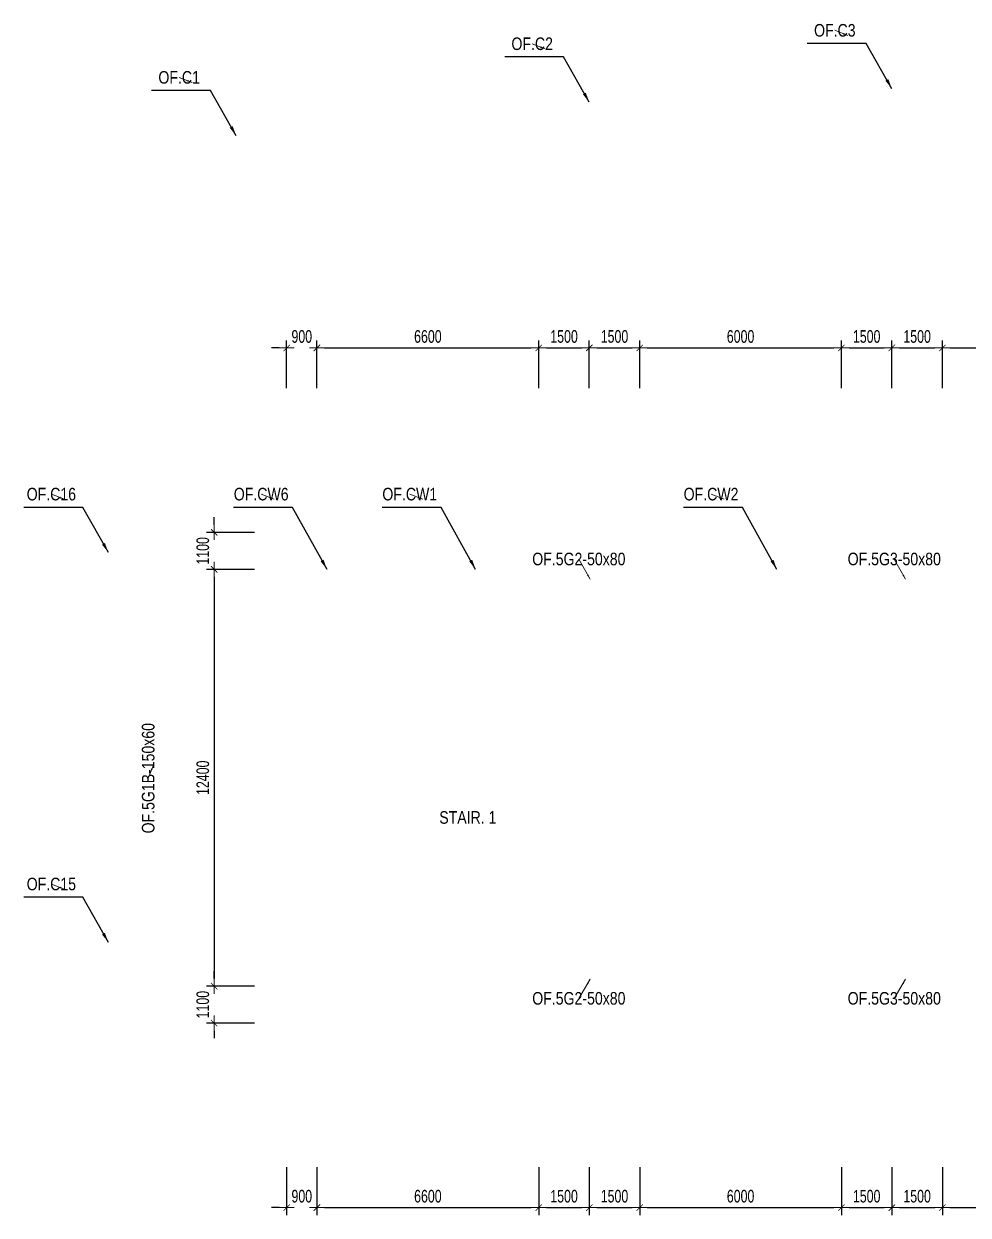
# Model space of a CAD drawing. Header units: millimetres. Extents: x -228566 to 117118, y -18667 to 244055.
# Drawn here: x 28884 to 56968, y 44986 to 80431 of the extents above; entities that cross this region are included whole.
import ezdxf
from ezdxf.enums import TextEntityAlignment as Align

# ---------------------------------------------------------------- set-up
doc = ezdxf.new("R2010")
doc.units = ezdxf.units.MM
doc.layers.get('0').update_dxf_attribs({"lineweight": 20})
doc.layers.get('Defpoints').update_dxf_attribs({"color": 151, "lineweight": 9})
for name, color, linetype, lineweight in [('NDC_S_ANNO', 7, 'Continuous', 20), ('NDC_S_DIM', 1, 'Continuous', 15), ('NDC_S_VN TEXT', 7, 'Continuous', 20)]:
    doc.layers.add(name, color=color, linetype=linetype, lineweight=lineweight)
doc.styles.add('ARIAL', font='arial.ttf', dxfattribs={"width": 0.8})
doc.styles.add('NDC_DIM', font='', dxfattribs={"width": 0.75})
doc.styles.get('NDC_DIM').set_extended_font_data('Dotum')
doc.dimstyles.new('NDC_dim_150', dxfattribs={"dimscale": 150, "dimtxt": 2.5, "dimasz": 1.5, "dimexe": 1.5, "dimexo": 2.5, "dimgap": 1, "dimtad": 1, "dimdec": 0, "dimzin": 0, "dimdsep": 46, "dimtxsty": 'NDC_DIM', "dimblk": 'DIMMARK', "dimcen": 0.09, "dimdle": 1.2, "dimclrd": 1, "dimclre": 1, "dimclrt": 3, "dimadec": 0, "dimazin": 0, "dimtfac": 1, "dimtdec": 0, "dimtix": 1, "dimtofl": 0, "dimtmove": 0, "dimatfit": 3, "dimfxl": 8, "dimfxlon": 1, "dimtolj": 1, "dimtzin": 0, "dimarcsym": 0})
doc.dimstyles.new('NDC_dim_iso', dxfattribs={"dimtxt": 2.5, "dimasz": 1, "dimexe": 1.5, "dimexo": 2.5, "dimgap": 1, "dimtad": 1, "dimdec": 0, "dimzin": 0, "dimdsep": 46, "dimtxsty": 'NDC_DIM', "dimblk": 'DIMMARK', "dimcen": 0.09, "dimdle": 1.2, "dimclrd": 1, "dimclre": 1, "dimclrt": 3, "dimadec": 0, "dimazin": 0, "dimtfac": 1, "dimtdec": 0, "dimtix": 1, "dimtofl": 0, "dimtmove": 0, "dimatfit": 3, "dimfxl": 8, "dimfxlon": 1, "dimtolj": 1, "dimtzin": 0, "dimarcsym": 0})

# ---------------------------------------------------------------- blocks, each defined once
blk = doc.blocks.new('DIMMARK')
at = {"layer": 'NDC_S_DIM', "color": 1}
blk.add_line((-1.5, 0), (1, 0), dxfattribs=at)
at = {"layer": 'NDC_S_DIM', "color": 2, "const_width": 0.1}
blk.add_lwpolyline([(-0.42, -0.42), (0.42, 0.42)], dxfattribs=at)
blk = doc.blocks.new('*D211')
at = {"layer": 'Defpoints', "color": 0, "transparency": 16777216}
for p in [(37600, 70789), (36700, 64200), (37600, 64200)]:
    blk.add_point(p, dxfattribs=at)
at = {"layer": 'NDC_S_DIM', "color": 1, "lineweight": -2, "transparency": 16777216}
for p, q in [((36700, 69589), (36700, 71014)), ((37600, 69589), (37600, 71014)), ((36475, 70789), (36250, 70789)), ((37825, 70789), (38050, 70789))]:
    blk.add_line(p, q, dxfattribs=at)
at = {"layer": 'NDC_S_DIM', "color": 1, "lineweight": -2, "transparency": 16777216, "xscale": 225, "yscale": 225, "zscale": 225}
blk.add_blockref('DIMMARK', (36700, 70789), dxfattribs=at)
at = {"layer": 'NDC_S_DIM', "color": 1, "lineweight": -2, "transparency": 16777216, "xscale": 225, "yscale": 225, "zscale": 225, "rotation": 180}
blk.add_blockref('DIMMARK', (37600, 70789), dxfattribs=at)
at = {"layer": 'NDC_S_DIM', "color": 3, "transparency": 16777216, "insert": (37150, 71127), "char_height": 375, "attachment_point": 5, "style": 'NDC_DIM'}
blk.add_mtext('\\A1;900', dxfattribs=at)
blk = doc.blocks.new('*D212')
at = {"layer": 'Defpoints', "color": 0, "transparency": 16777216}
for p in [(44200, 70789), (37600, 64200), (44200, 64200)]:
    blk.add_point(p, dxfattribs=at)
at = {"layer": 'NDC_S_DIM', "color": 1, "lineweight": -2, "transparency": 16777216}
for p, q in [((37600, 69589), (37600, 71014)), ((44200, 69589), (44200, 71014)), ((37825, 70789), (43975, 70789))]:
    blk.add_line(p, q, dxfattribs=at)
at = {"layer": 'NDC_S_DIM', "color": 1, "lineweight": -2, "transparency": 16777216, "xscale": 225, "yscale": 225, "zscale": 225, "rotation": 180}
blk.add_blockref('DIMMARK', (37600, 70789), dxfattribs=at)
at = {"layer": 'NDC_S_DIM', "color": 1, "lineweight": -2, "transparency": 16777216, "xscale": 225, "yscale": 225, "zscale": 225}
blk.add_blockref('DIMMARK', (44200, 70789), dxfattribs=at)
at = {"layer": 'NDC_S_DIM', "color": 3, "transparency": 16777216, "insert": (40900, 71127), "char_height": 375, "attachment_point": 5, "style": 'NDC_DIM'}
blk.add_mtext('\\A1;6600', dxfattribs=at)
blk = doc.blocks.new('*D213')
at = {"layer": 'Defpoints', "color": 0, "transparency": 16777216}
for p in [(45700, 70789), (44200, 64200), (45700, 64200)]:
    blk.add_point(p, dxfattribs=at)
at = {"layer": 'NDC_S_DIM', "color": 1, "lineweight": -2, "transparency": 16777216}
for p, q in [((44200, 69589), (44200, 71014)), ((45700, 69589), (45700, 71014)), ((44425, 70789), (45475, 70789))]:
    blk.add_line(p, q, dxfattribs=at)
at = {"layer": 'NDC_S_DIM', "color": 1, "lineweight": -2, "transparency": 16777216, "xscale": 225, "yscale": 225, "zscale": 225, "rotation": 180}
blk.add_blockref('DIMMARK', (44200, 70789), dxfattribs=at)
at = {"layer": 'NDC_S_DIM', "color": 1, "lineweight": -2, "transparency": 16777216, "xscale": 225, "yscale": 225, "zscale": 225}
blk.add_blockref('DIMMARK', (45700, 70789), dxfattribs=at)
at = {"layer": 'NDC_S_DIM', "color": 3, "transparency": 16777216, "insert": (44950, 71127), "char_height": 375, "attachment_point": 5, "style": 'NDC_DIM'}
blk.add_mtext('\\A1;1500', dxfattribs=at)
blk = doc.blocks.new('*D214')
at = {"layer": 'Defpoints', "color": 0, "transparency": 16777216}
for p in [(47200, 70789), (45700, 64200), (47200, 64200)]:
    blk.add_point(p, dxfattribs=at)
at = {"layer": 'NDC_S_DIM', "color": 1, "lineweight": -2, "transparency": 16777216}
for p, q in [((45700, 69589), (45700, 71014)), ((47200, 69589), (47200, 71014)), ((45925, 70789), (46975, 70789))]:
    blk.add_line(p, q, dxfattribs=at)
at = {"layer": 'NDC_S_DIM', "color": 1, "lineweight": -2, "transparency": 16777216, "xscale": 225, "yscale": 225, "zscale": 225, "rotation": 180}
blk.add_blockref('DIMMARK', (45700, 70789), dxfattribs=at)
at = {"layer": 'NDC_S_DIM', "color": 1, "lineweight": -2, "transparency": 16777216, "xscale": 225, "yscale": 225, "zscale": 225}
blk.add_blockref('DIMMARK', (47200, 70789), dxfattribs=at)
at = {"layer": 'NDC_S_DIM', "color": 3, "transparency": 16777216, "insert": (46450, 71127), "char_height": 375, "attachment_point": 5, "style": 'NDC_DIM'}
blk.add_mtext('\\A1;1500', dxfattribs=at)
blk = doc.blocks.new('*D215')
at = {"layer": 'Defpoints', "color": 0, "transparency": 16777216}
for p in [(53200, 70789), (47200, 64200), (53200, 64200)]:
    blk.add_point(p, dxfattribs=at)
at = {"layer": 'NDC_S_DIM', "color": 1, "lineweight": -2, "transparency": 16777216}
for p, q in [((47200, 69589), (47200, 71014)), ((53200, 69589), (53200, 71014)), ((47425, 70789), (52975, 70789))]:
    blk.add_line(p, q, dxfattribs=at)
at = {"layer": 'NDC_S_DIM', "color": 1, "lineweight": -2, "transparency": 16777216, "xscale": 225, "yscale": 225, "zscale": 225, "rotation": 180}
blk.add_blockref('DIMMARK', (47200, 70789), dxfattribs=at)
at = {"layer": 'NDC_S_DIM', "color": 1, "lineweight": -2, "transparency": 16777216, "xscale": 225, "yscale": 225, "zscale": 225}
blk.add_blockref('DIMMARK', (53200, 70789), dxfattribs=at)
at = {"layer": 'NDC_S_DIM', "color": 3, "transparency": 16777216, "insert": (50200, 71127), "char_height": 375, "attachment_point": 5, "style": 'NDC_DIM'}
blk.add_mtext('\\A1;6000', dxfattribs=at)
blk = doc.blocks.new('*D216')
at = {"layer": 'Defpoints', "color": 0, "transparency": 16777216}
for p in [(54700, 70789), (53200, 64200), (54700, 64200)]:
    blk.add_point(p, dxfattribs=at)
at = {"layer": 'NDC_S_DIM', "color": 1, "lineweight": -2, "transparency": 16777216}
for p, q in [((53200, 69589), (53200, 71014)), ((54700, 69589), (54700, 71014)), ((53425, 70789), (54475, 70789))]:
    blk.add_line(p, q, dxfattribs=at)
at = {"layer": 'NDC_S_DIM', "color": 1, "lineweight": -2, "transparency": 16777216, "xscale": 225, "yscale": 225, "zscale": 225, "rotation": 180}
blk.add_blockref('DIMMARK', (53200, 70789), dxfattribs=at)
at = {"layer": 'NDC_S_DIM', "color": 1, "lineweight": -2, "transparency": 16777216, "xscale": 225, "yscale": 225, "zscale": 225}
blk.add_blockref('DIMMARK', (54700, 70789), dxfattribs=at)
at = {"layer": 'NDC_S_DIM', "color": 3, "transparency": 16777216, "insert": (53950, 71127), "char_height": 375, "attachment_point": 5, "style": 'NDC_DIM'}
blk.add_mtext('\\A1;1500', dxfattribs=at)
blk = doc.blocks.new('*D217')
at = {"layer": 'Defpoints', "color": 0, "transparency": 16777216}
for p in [(62200, 70789), (56200, 64200), (62200, 64200)]:
    blk.add_point(p, dxfattribs=at)
at = {"layer": 'NDC_S_DIM', "color": 1, "lineweight": -2, "transparency": 16777216}
for p, q in [((56200, 69589), (56200, 71014)), ((62200, 69589), (62200, 71014)), ((56425, 70789), (61975, 70789))]:
    blk.add_line(p, q, dxfattribs=at)
at = {"layer": 'NDC_S_DIM', "color": 1, "lineweight": -2, "transparency": 16777216, "xscale": 225, "yscale": 225, "zscale": 225, "rotation": 180}
blk.add_blockref('DIMMARK', (56200, 70789), dxfattribs=at)
at = {"layer": 'NDC_S_DIM', "color": 1, "lineweight": -2, "transparency": 16777216, "xscale": 225, "yscale": 225, "zscale": 225}
blk.add_blockref('DIMMARK', (62200, 70789), dxfattribs=at)
at = {"layer": 'NDC_S_DIM', "color": 3, "transparency": 16777216, "insert": (59200, 71127), "char_height": 375, "attachment_point": 5, "style": 'NDC_DIM'}
blk.add_mtext('\\A1;6000', dxfattribs=at)
blk = doc.blocks.new('*D229')
at = {"layer": 'Defpoints', "color": 0, "transparency": 16777216}
for p in [(56200, 70789), (54700, 64200), (56200, 64200)]:
    blk.add_point(p, dxfattribs=at)
at = {"layer": 'NDC_S_DIM', "color": 1, "lineweight": -2, "transparency": 16777216}
for p, q in [((54700, 69589), (54700, 71014)), ((56200, 69589), (56200, 71014)), ((54925, 70789), (55975, 70789))]:
    blk.add_line(p, q, dxfattribs=at)
at = {"layer": 'NDC_S_DIM', "color": 1, "lineweight": -2, "transparency": 16777216, "xscale": 225, "yscale": 225, "zscale": 225, "rotation": 180}
blk.add_blockref('DIMMARK', (54700, 70789), dxfattribs=at)
at = {"layer": 'NDC_S_DIM', "color": 1, "lineweight": -2, "transparency": 16777216, "xscale": 225, "yscale": 225, "zscale": 225}
blk.add_blockref('DIMMARK', (56200, 70789), dxfattribs=at)
at = {"layer": 'NDC_S_DIM', "color": 3, "transparency": 16777216, "insert": (55450, 71127), "char_height": 375, "attachment_point": 5, "style": 'NDC_DIM'}
blk.add_mtext('\\A1;1500', dxfattribs=at)
blk = doc.blocks.new('*D233')
at = {"layer": 'Defpoints', "color": 0, "transparency": 16777216}
for p in [(36700, 51800), (37600, 51800), (37600, 45211)]:
    blk.add_point(p, dxfattribs=at)
at = {"layer": 'NDC_S_DIM', "color": 1, "lineweight": -2, "transparency": 16777216}
for p, q in [((36700, 46411), (36700, 44986)), ((37600, 46411), (37600, 44986)), ((36475, 45211), (36250, 45211)), ((37825, 45211), (38050, 45211))]:
    blk.add_line(p, q, dxfattribs=at)
at = {"layer": 'NDC_S_DIM', "color": 1, "lineweight": -2, "transparency": 16777216, "xscale": 225, "yscale": 225, "zscale": 225}
blk.add_blockref('DIMMARK', (36700, 45211), dxfattribs=at)
at = {"layer": 'NDC_S_DIM', "color": 1, "lineweight": -2, "transparency": 16777216, "xscale": 225, "yscale": 225, "zscale": 225, "rotation": 180}
blk.add_blockref('DIMMARK', (37600, 45211), dxfattribs=at)
at = {"layer": 'NDC_S_DIM', "color": 3, "transparency": 16777216, "insert": (37150, 45548), "char_height": 375, "attachment_point": 5, "style": 'NDC_DIM'}
blk.add_mtext('\\A1;900', dxfattribs=at)
blk = doc.blocks.new('*D234')
at = {"layer": 'Defpoints', "color": 0, "transparency": 16777216}
for p in [(37600, 51800), (44200, 51800), (44200, 45211)]:
    blk.add_point(p, dxfattribs=at)
at = {"layer": 'NDC_S_DIM', "color": 1, "lineweight": -2, "transparency": 16777216}
for p, q in [((37600, 46411), (37600, 44986)), ((44200, 46411), (44200, 44986)), ((37825, 45211), (43975, 45211))]:
    blk.add_line(p, q, dxfattribs=at)
at = {"layer": 'NDC_S_DIM', "color": 1, "lineweight": -2, "transparency": 16777216, "xscale": 225, "yscale": 225, "zscale": 225, "rotation": 180}
blk.add_blockref('DIMMARK', (37600, 45211), dxfattribs=at)
at = {"layer": 'NDC_S_DIM', "color": 1, "lineweight": -2, "transparency": 16777216, "xscale": 225, "yscale": 225, "zscale": 225}
blk.add_blockref('DIMMARK', (44200, 45211), dxfattribs=at)
at = {"layer": 'NDC_S_DIM', "color": 3, "transparency": 16777216, "insert": (40900, 45548), "char_height": 375, "attachment_point": 5, "style": 'NDC_DIM'}
blk.add_mtext('\\A1;6600', dxfattribs=at)
blk = doc.blocks.new('*D235')
at = {"layer": 'Defpoints', "color": 0, "transparency": 16777216}
for p in [(44200, 51800), (45700, 51800), (45700, 45211)]:
    blk.add_point(p, dxfattribs=at)
at = {"layer": 'NDC_S_DIM', "color": 1, "lineweight": -2, "transparency": 16777216}
for p, q in [((44200, 46411), (44200, 44986)), ((45700, 46411), (45700, 44986)), ((44425, 45211), (45475, 45211))]:
    blk.add_line(p, q, dxfattribs=at)
at = {"layer": 'NDC_S_DIM', "color": 1, "lineweight": -2, "transparency": 16777216, "xscale": 225, "yscale": 225, "zscale": 225, "rotation": 180}
blk.add_blockref('DIMMARK', (44200, 45211), dxfattribs=at)
at = {"layer": 'NDC_S_DIM', "color": 1, "lineweight": -2, "transparency": 16777216, "xscale": 225, "yscale": 225, "zscale": 225}
blk.add_blockref('DIMMARK', (45700, 45211), dxfattribs=at)
at = {"layer": 'NDC_S_DIM', "color": 3, "transparency": 16777216, "insert": (44950, 45548), "char_height": 375, "attachment_point": 5, "style": 'NDC_DIM'}
blk.add_mtext('\\A1;1500', dxfattribs=at)
blk = doc.blocks.new('*D236')
at = {"layer": 'Defpoints', "color": 0, "transparency": 16777216}
for p in [(45700, 51800), (47200, 51800), (47200, 45211)]:
    blk.add_point(p, dxfattribs=at)
at = {"layer": 'NDC_S_DIM', "color": 1, "lineweight": -2, "transparency": 16777216}
for p, q in [((45700, 46411), (45700, 44986)), ((47200, 46411), (47200, 44986)), ((45925, 45211), (46975, 45211))]:
    blk.add_line(p, q, dxfattribs=at)
at = {"layer": 'NDC_S_DIM', "color": 1, "lineweight": -2, "transparency": 16777216, "xscale": 225, "yscale": 225, "zscale": 225, "rotation": 180}
blk.add_blockref('DIMMARK', (45700, 45211), dxfattribs=at)
at = {"layer": 'NDC_S_DIM', "color": 1, "lineweight": -2, "transparency": 16777216, "xscale": 225, "yscale": 225, "zscale": 225}
blk.add_blockref('DIMMARK', (47200, 45211), dxfattribs=at)
at = {"layer": 'NDC_S_DIM', "color": 3, "transparency": 16777216, "insert": (46450, 45548), "char_height": 375, "attachment_point": 5, "style": 'NDC_DIM'}
blk.add_mtext('\\A1;1500', dxfattribs=at)
blk = doc.blocks.new('*D237')
at = {"layer": 'Defpoints', "color": 0, "transparency": 16777216}
for p in [(47200, 51800), (53200, 51800), (53200, 45211)]:
    blk.add_point(p, dxfattribs=at)
at = {"layer": 'NDC_S_DIM', "color": 1, "lineweight": -2, "transparency": 16777216}
for p, q in [((47200, 46411), (47200, 44986)), ((53200, 46411), (53200, 44986)), ((47425, 45211), (52975, 45211))]:
    blk.add_line(p, q, dxfattribs=at)
at = {"layer": 'NDC_S_DIM', "color": 1, "lineweight": -2, "transparency": 16777216, "xscale": 225, "yscale": 225, "zscale": 225, "rotation": 180}
blk.add_blockref('DIMMARK', (47200, 45211), dxfattribs=at)
at = {"layer": 'NDC_S_DIM', "color": 1, "lineweight": -2, "transparency": 16777216, "xscale": 225, "yscale": 225, "zscale": 225}
blk.add_blockref('DIMMARK', (53200, 45211), dxfattribs=at)
at = {"layer": 'NDC_S_DIM', "color": 3, "transparency": 16777216, "insert": (50200, 45548), "char_height": 375, "attachment_point": 5, "style": 'NDC_DIM'}
blk.add_mtext('\\A1;6000', dxfattribs=at)
blk = doc.blocks.new('*D238')
at = {"layer": 'Defpoints', "color": 0, "transparency": 16777216}
for p in [(53200, 51800), (54700, 51800), (54700, 45211)]:
    blk.add_point(p, dxfattribs=at)
at = {"layer": 'NDC_S_DIM', "color": 1, "lineweight": -2, "transparency": 16777216}
for p, q in [((53200, 46411), (53200, 44986)), ((54700, 46411), (54700, 44986)), ((53425, 45211), (54475, 45211))]:
    blk.add_line(p, q, dxfattribs=at)
at = {"layer": 'NDC_S_DIM', "color": 1, "lineweight": -2, "transparency": 16777216, "xscale": 225, "yscale": 225, "zscale": 225, "rotation": 180}
blk.add_blockref('DIMMARK', (53200, 45211), dxfattribs=at)
at = {"layer": 'NDC_S_DIM', "color": 1, "lineweight": -2, "transparency": 16777216, "xscale": 225, "yscale": 225, "zscale": 225}
blk.add_blockref('DIMMARK', (54700, 45211), dxfattribs=at)
at = {"layer": 'NDC_S_DIM', "color": 3, "transparency": 16777216, "insert": (53950, 45548), "char_height": 375, "attachment_point": 5, "style": 'NDC_DIM'}
blk.add_mtext('\\A1;1500', dxfattribs=at)
blk = doc.blocks.new('*D239')
at = {"layer": 'Defpoints', "color": 0, "transparency": 16777216}
for p in [(56200, 51800), (62200, 51800), (62200, 45211)]:
    blk.add_point(p, dxfattribs=at)
at = {"layer": 'NDC_S_DIM', "color": 1, "lineweight": -2, "transparency": 16777216}
for p, q in [((56200, 46411), (56200, 44986)), ((62200, 46411), (62200, 44986)), ((56425, 45211), (61975, 45211))]:
    blk.add_line(p, q, dxfattribs=at)
at = {"layer": 'NDC_S_DIM', "color": 1, "lineweight": -2, "transparency": 16777216, "xscale": 225, "yscale": 225, "zscale": 225, "rotation": 180}
blk.add_blockref('DIMMARK', (56200, 45211), dxfattribs=at)
at = {"layer": 'NDC_S_DIM', "color": 1, "lineweight": -2, "transparency": 16777216, "xscale": 225, "yscale": 225, "zscale": 225}
blk.add_blockref('DIMMARK', (62200, 45211), dxfattribs=at)
at = {"layer": 'NDC_S_DIM', "color": 3, "transparency": 16777216, "insert": (59200, 45548), "char_height": 375, "attachment_point": 5, "style": 'NDC_DIM'}
blk.add_mtext('\\A1;6000', dxfattribs=at)
blk = doc.blocks.new('*D232')
at = {"layer": 'Defpoints', "color": 0, "transparency": 16777216}
for p in [(54700, 51800), (56200, 51800), (56200, 45211)]:
    blk.add_point(p, dxfattribs=at)
at = {"layer": 'NDC_S_DIM', "color": 1, "lineweight": -2, "transparency": 16777216}
for p, q in [((54700, 46411), (54700, 44986)), ((56200, 46411), (56200, 44986)), ((54925, 45211), (55975, 45211))]:
    blk.add_line(p, q, dxfattribs=at)
at = {"layer": 'NDC_S_DIM', "color": 1, "lineweight": -2, "transparency": 16777216, "xscale": 225, "yscale": 225, "zscale": 225, "rotation": 180}
blk.add_blockref('DIMMARK', (54700, 45211), dxfattribs=at)
at = {"layer": 'NDC_S_DIM', "color": 1, "lineweight": -2, "transparency": 16777216, "xscale": 225, "yscale": 225, "zscale": 225}
blk.add_blockref('DIMMARK', (56200, 45211), dxfattribs=at)
at = {"layer": 'NDC_S_DIM', "color": 3, "transparency": 16777216, "insert": (55450, 45548), "char_height": 375, "attachment_point": 5, "style": 'NDC_DIM'}
blk.add_mtext('\\A1;1500', dxfattribs=at)
blk = doc.blocks.new('*D246')
at = {"layer": 'Defpoints', "color": 0, "transparency": 16777216}
for p in [(37900, 65300), (34545, 64200), (37900, 64200)]:
    blk.add_point(p, dxfattribs=at)
at = {"layer": 'NDC_S_DIM', "color": 1, "lineweight": -2, "transparency": 16777216}
for p, q in [((34545, 65525), (34545, 65750)), ((35745, 65300), (34320, 65300)), ((35745, 64200), (34320, 64200)), ((34545, 63975), (34545, 63750))]:
    blk.add_line(p, q, dxfattribs=at)
at = {"layer": 'NDC_S_DIM', "color": 1, "lineweight": -2, "transparency": 16777216, "xscale": 225, "yscale": 225, "zscale": 225}
for p, rotation in [((34545, 65300), 270), ((34545, 64200), 90)]:
    blk.add_blockref('DIMMARK', p, dxfattribs=dict(at, rotation=rotation))
at = {"layer": 'NDC_S_DIM', "color": 3, "transparency": 16777216, "insert": (34207, 64750), "char_height": 375, "attachment_point": 5, "rotation": 90, "style": 'NDC_DIM'}
blk.add_mtext('\\A1;1100', dxfattribs=at)
blk = doc.blocks.new('*D247')
at = {"layer": 'Defpoints', "color": 0, "transparency": 16777216}
for p in [(37900, 64200), (34545, 51800), (37900, 51800)]:
    blk.add_point(p, dxfattribs=at)
at = {"layer": 'NDC_S_DIM', "color": 1, "lineweight": -2, "transparency": 16777216}
for p, q in [((35745, 64200), (34320, 64200)), ((34545, 63975), (34545, 52025)), ((35745, 51800), (34320, 51800))]:
    blk.add_line(p, q, dxfattribs=at)
at = {"layer": 'NDC_S_DIM', "color": 1, "lineweight": -2, "transparency": 16777216, "xscale": 225, "yscale": 225, "zscale": 225}
for p, rotation in [((34545, 64200), 90), ((34545, 51800), 270)]:
    blk.add_blockref('DIMMARK', p, dxfattribs=dict(at, rotation=rotation))
at = {"layer": 'NDC_S_DIM', "color": 3, "transparency": 16777216, "insert": (34207, 58000), "char_height": 375, "attachment_point": 5, "rotation": 90, "style": 'NDC_DIM'}
blk.add_mtext('\\A1;12400', dxfattribs=at)
blk = doc.blocks.new('*D248')
at = {"layer": 'Defpoints', "color": 0, "transparency": 16777216}
for p in [(37900, 51800), (34545, 50700), (37900, 50700)]:
    blk.add_point(p, dxfattribs=at)
at = {"layer": 'NDC_S_DIM', "color": 1, "lineweight": -2, "transparency": 16777216}
for p, q in [((34545, 52025), (34545, 52250)), ((35745, 51800), (34320, 51800)), ((35745, 50700), (34320, 50700)), ((34545, 50475), (34545, 50250))]:
    blk.add_line(p, q, dxfattribs=at)
at = {"layer": 'NDC_S_DIM', "color": 1, "lineweight": -2, "transparency": 16777216, "xscale": 225, "yscale": 225, "zscale": 225}
for p, rotation in [((34545, 51800), 270), ((34545, 50700), 90)]:
    blk.add_blockref('DIMMARK', p, dxfattribs=dict(at, rotation=rotation))
at = {"layer": 'NDC_S_DIM', "color": 3, "transparency": 16777216, "insert": (34207, 51250), "char_height": 375, "attachment_point": 5, "rotation": 90, "style": 'NDC_DIM'}
blk.add_mtext('\\A1;1100', dxfattribs=at)
blk = doc.blocks.new('*U210')
at = {"layer": 'NDC_S_ANNO', "ltscale": 0.8, "style": 'ARIAL', "width": 0.8, "flags": 1}
blk.add_attdef('CHU_THICH', text='', height=2.5, dxfattribs=at).set_placement((0, 0), align=Align.MIDDLE_CENTER)
at = {"layer": 'NDC_S_ANNO', "ltscale": 0.8, "style": 'ARIAL', "width": 0.8}
blk.add_attdef('TEN', text='', height=2.5, dxfattribs=at).set_placement((-2.58, 1.03), align=Align.MIDDLE_CENTER)
at = {"layer": 'Defpoints'}
blk.add_leader([(0, 0), (-2.58, 1.03)], dimstyle='NDC_dim_iso', override={"dimgap": 0.625, "dimtad": 0}, dxfattribs=at)
blk = doc.blocks.new('*U249')
at = {"layer": 'NDC_S_ANNO', "ltscale": 0.8, "style": 'ARIAL', "width": 0.8}
blk.add_attdef('TEN', text='', height=2.5, dxfattribs=at).set_placement((-2.24, 4.02), align=Align.MIDDLE_CENTER)
at = {"layer": 'NDC_S_ANNO', "ltscale": 0.8, "style": 'ARIAL', "width": 0.8, "flags": 1}
blk.add_attdef('CHU_THICH', text='', height=2.5, dxfattribs=at).set_placement((0, 0), align=Align.MIDDLE_CENTER)
at = {"layer": 'Defpoints'}
blk.add_leader([(0, 0), (-2.24, 4.02)], dimstyle='NDC_dim_iso', override={"dimgap": 0.625, "dimtad": 0}, dxfattribs=at)
blk = doc.blocks.new('*U256')
at = {"layer": 'NDC_S_ANNO', "ltscale": 0.8, "style": 'ARIAL', "width": 0.8, "flags": 1}
blk.add_attdef('CHU_THICH', text='', height=2.5, dxfattribs=at).set_placement((0, 0), align=Align.MIDDLE_CENTER)
at = {"layer": 'NDC_S_ANNO', "ltscale": 0.8, "style": 'ARIAL', "width": 0.8}
blk.add_attdef('TEN', text='', height=2.5, dxfattribs=at).set_placement((-2.24, -3.79), align=Align.MIDDLE_CENTER)
at = {"layer": 'Defpoints'}
blk.add_leader([(0, 0), (-2.24, -3.79)], dimstyle='NDC_dim_iso', override={"dimgap": 0.625, "dimtad": 0}, dxfattribs=at)

msp = doc.modelspace()

# ---------------------------------------------------------------- block references
at = {"layer": 'NDC_S_VN TEXT', "xscale": 150, "yscale": 150, "zscale": 150}
for p, values in [((53389.6, 80083.8), {'TEN': 'OF.C3'}), ((44389.6, 79683.8), {'TEN': 'OF.C2'}), ((33889.6, 78683.8), {'TEN': 'OF.C1'}), ((30089.6, 66283.8), {'TEN': 'OF.C16'}), ((36329.4, 66283.8), {'TEN': 'OF.CW6'}), ((40748.3, 66283.8), {'TEN': 'OF.CW1'}), ((49708.7, 66283.8), {'TEN': 'OF.CW2'}), ((30089.6, 54683.8), {'TEN': 'OF.C15'})]:
    msp.add_blockref('*U210', p, dxfattribs=at).add_auto_attribs(values)
at = {"layer": 'NDC_S_VN TEXT'}
ref = msp.add_blockref('*U249', (45726.2, 63904), dxfattribs=dict(at, xscale=150, yscale=150, zscale=150))
ref.add_attrib('TEN', 'OF.5G2-50x80', dxfattribs={"layer": 'NDC_S_ANNO', "ltscale": 0.8, "height": 375, "style": 'ARIAL', "width": 0.8}).set_placement((45390, 64508.8), align=Align.MIDDLE_CENTER)
ref = msp.add_blockref('*U249', (55106.8, 63904), dxfattribs=dict(at, xscale=150, yscale=150, zscale=150))
ref.add_attrib('TEN', 'OF.5G3-50x80', dxfattribs={"layer": 'NDC_S_ANNO', "ltscale": 0.8, "height": 375, "style": 'ARIAL', "width": 0.8}).set_placement((54770.6, 64508.8), align=Align.MIDDLE_CENTER)
ref = msp.add_blockref('*U210', (32737.7, 58373.1), dxfattribs=dict(at, xscale=150, yscale=150, zscale=150, rotation=90))
ref.add_attrib('TEN', 'OF.5G1B-150x60', dxfattribs={"layer": 'NDC_S_ANNO', "ltscale": 0.8, "height": 375, "rotation": 90, "style": 'ARIAL', "width": 0.8}).set_placement((32581.4, 57986.3), align=Align.MIDDLE_CENTER)
ref = msp.add_blockref('*U256', (45726.2, 52004), dxfattribs=dict(at, xscale=150, yscale=150, zscale=150))
ref.add_attrib('TEN', 'OF.5G2-50x80', dxfattribs={"layer": 'NDC_S_ANNO', "ltscale": 0.8, "height": 375, "style": 'ARIAL', "width": 0.8}).set_placement((45390, 51437.5), align=Align.MIDDLE_CENTER)
ref = msp.add_blockref('*U256', (55106.8, 52004), dxfattribs=dict(at, xscale=150, yscale=150, zscale=150))
ref.add_attrib('TEN', 'OF.5G3-50x80', dxfattribs={"layer": 'NDC_S_ANNO', "ltscale": 0.8, "height": 375, "style": 'ARIAL', "width": 0.8}).set_placement((54770.6, 51437.5), align=Align.MIDDLE_CENTER)

# ---------------------------------------------------------------- texts
at = {"layer": 'NDC_S_ANNO', "style": 'ARIAL', "width": 0.8}
msp.add_text('STAIR. 1', height=375, rotation=0.04053, dxfattribs=at).set_placement((42089.1, 56819.3), align=Align.MIDDLE_CENTER)

# ---------------------------------------------------------------- dimensions: what is measured, and where the dimension line sits
at = {"layer": 'NDC_S_DIM'}
for base, p1, p2, picture, middle in [((37600, 70789.3), (36700, 64200), (37600, 64200), '*D211', (37150, 71127)), ((37600, 45210.7), (36700, 51800), (37600, 51800), '*D233', (37150, 45548.5))]:
    dim = msp.add_linear_dim(base=base, p1=p1, p2=p2, dimstyle='NDC_dim_150', dxfattribs=at)
    dim.commit()
    dim.dimension.update_dxf_attribs({"geometry": picture, "text_midpoint": middle})
for base, p1, p2, picture, middle in [((44200, 70789.3), (37600, 64200), (44200, 64200), '*D212', (40900, 71127)), ((45700, 70789.3), (44200, 64200), (45700, 64200), '*D213', (44950, 71127)), ((47200, 70789.3), (45700, 64200), (47200, 64200), '*D214', (46450, 71127)), ((53200, 70789.3), (47200, 64200), (53200, 64200), '*D215', (50200, 71127)), ((54700, 70789.3), (53200, 64200), (54700, 64200), '*D216', (53950, 71127)), ((56200, 70789.3), (54700, 64200), (56200, 64200), '*D229', (55450, 71127)), ((62200, 70789.3), (56200, 64200), (62200, 64200), '*D217', (59200, 71127)), ((44200, 45210.7), (37600, 51800), (44200, 51800), '*D234', (40900, 45548.5)), ((45700, 45210.7), (44200, 51800), (45700, 51800), '*D235', (44950, 45548.5)), ((47200, 45210.7), (45700, 51800), (47200, 51800), '*D236', (46450, 45548.5)), ((53200, 45210.7), (47200, 51800), (53200, 51800), '*D237', (50200, 45548.5)), ((54700, 45210.7), (53200, 51800), (54700, 51800), '*D238', (53950, 45548.5)), ((56200, 45210.7), (54700, 51800), (56200, 51800), '*D232', (55450, 45548.5)), ((62200, 45210.7), (56200, 51800), (62200, 51800), '*D239', (59200, 45548.5))]:
    dim = msp.add_linear_dim(base=base, p1=p1, p2=p2, dimstyle='NDC_dim_150', override={"dimtmove": 1}, dxfattribs=at)
    dim.commit()
    dim.dimension.update_dxf_attribs({"geometry": picture, "text_midpoint": middle})
dim = msp.add_linear_dim(base=(34545.2, 64200), p1=(37900, 65300), p2=(37900, 64200), angle=90, dimstyle='NDC_dim_150', dxfattribs=at)
dim.commit()
dim.dimension.update_dxf_attribs({"geometry": '*D246', "text_midpoint": (34207.4, 64750)})
for base, p1, p2, picture, middle in [((34545.2, 51800), (37900, 64200), (37900, 51800), '*D247', (34207.4, 58000)), ((34545.2, 50700), (37900, 51800), (37900, 50700), '*D248', (34207.4, 51250))]:
    dim = msp.add_linear_dim(base=base, p1=p1, p2=p2, angle=90, dimstyle='NDC_dim_150', override={"dimtmove": 1}, dxfattribs=at)
    dim.commit()
    dim.dimension.update_dxf_attribs({"geometry": picture, "text_midpoint": middle})

# ---------------------------------------------------------------- leaders
for points in [[(54700, 78500), (53933.5, 79844.9), (52183.9, 79844.9)], [(45700, 78100), (44933.5, 79444.9), (43183.9, 79444.9)], [(35200, 77100), (34433.5, 78444.9), (32683.9, 78444.9)], [(31400, 64700), (30633.5, 66044.9), (28883.9, 66044.9)], [(37900, 64200), (36873.4, 66044.9), (35123.7, 66044.9)], [(42318.9, 64200), (41292.3, 66044.9), (39542.6, 66044.9)], [(51279.2, 64200), (50252.6, 66044.9), (48503, 66044.9)], [(31400, 53100), (30633.5, 54444.9), (28883.9, 54444.9)]]:
    msp.add_leader(points, dimstyle='NDC_dim_150', override={"dimasz": 2, "dimgap": 1, "dimtad": 0})

doc.saveas('drawing.dxf')
